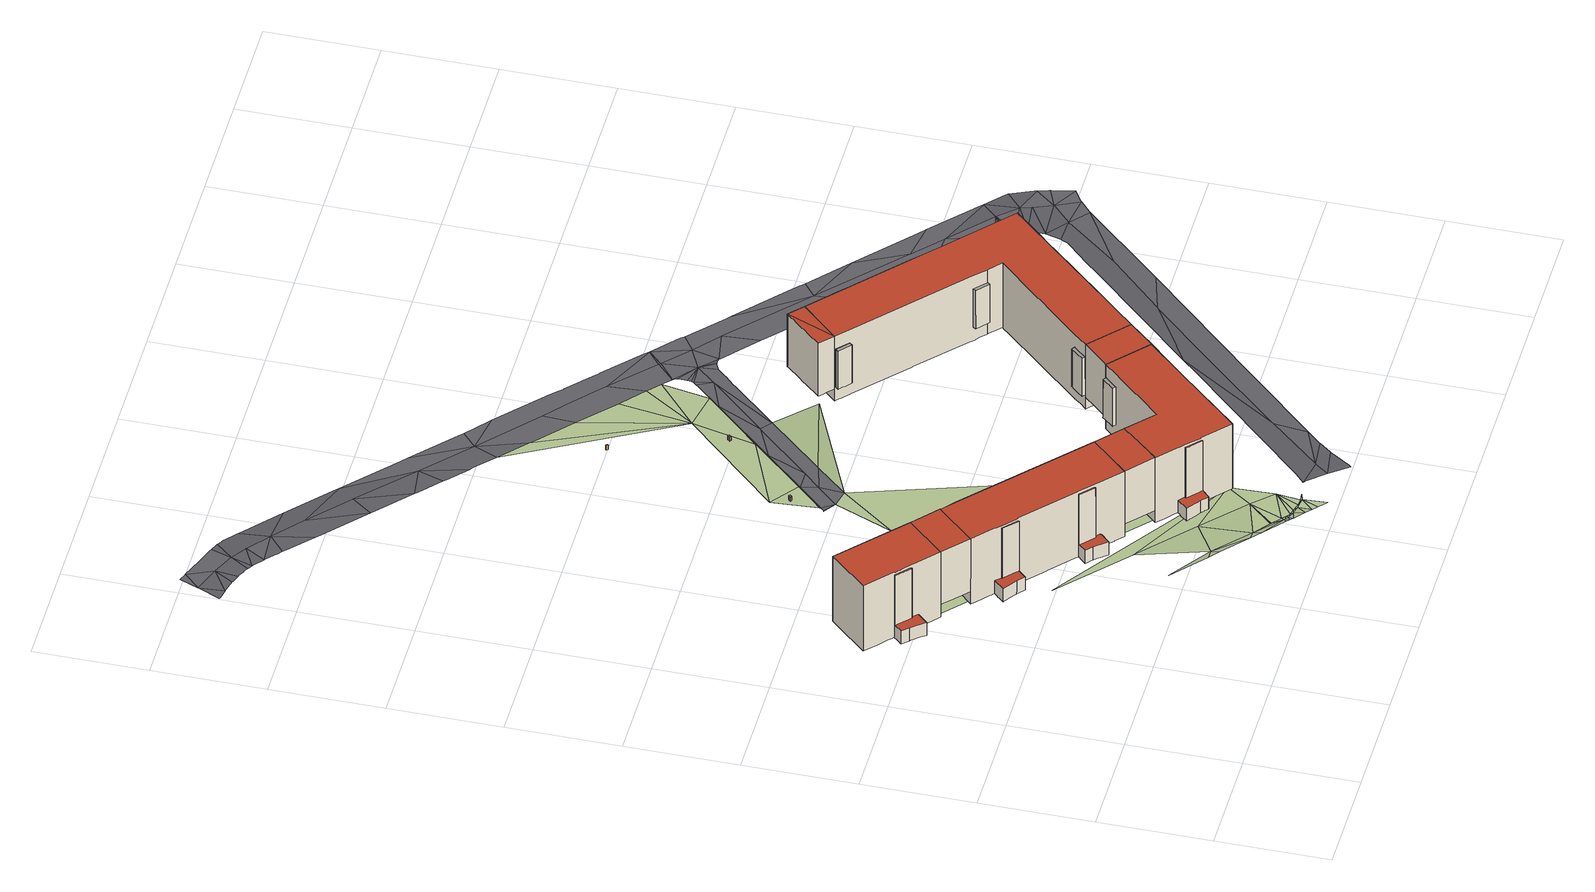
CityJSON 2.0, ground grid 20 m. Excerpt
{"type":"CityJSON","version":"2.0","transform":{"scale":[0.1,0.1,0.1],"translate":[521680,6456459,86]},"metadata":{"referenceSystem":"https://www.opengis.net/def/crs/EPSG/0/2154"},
"CityObjects":{
"cityfurniture1":{"type":"CityFurniture","attributes":{"CITYGML_RESOURCECONTENTORIGIN":"jointGeoBureauFrance","GEOMETRY_TYPE":"SOLID_DESC","CITYGML_PHYSICALCONDITION":"intact","CITYGML_MANUFACTURINGINFORMATION_PRODUCT":"noInformation","pg_data_base_ident":"1350","CITYGML_BARRIERTOPTYPE":"noInformation","CITYGML_COUNTRYCODE":"FRA","CITYGML_STRUCTURALMATERIALTYPE":"noInformation","CITYGML_STREETSIGNTYPE":"noInformation","CITYGML_AEROOBSTACLELIGHTPRESENT":"noInformation","CITYGML_MANUFACTURINGINFORMATION_BYPRODUCT":"noInformation","KEY_1":"Value","CITYGML_VERTICALRELATIVELOCATION":"noInformation","signatureG7":"REFB","CITYGML_NAVIGATIONLANDMARK":"noInformation","onGround":"True","CITYGML_MANUFACTURINGINFORMATION_RAWMATERIAL":"noInformation","style":"CF_NonBuildingStructure","typeProduction":"Ref3D","CITYGML_VERTICALCONSTRUCTIONMATERIAL":"noInformation","CITYGML_CONTROLLINGAUTHORITY":"noInformation","class":"NonBuildingStructure","function":"noInformation"},"geometry":[{"type":"Solid","lod":"2","boundaries":[[[[0,1,2,3]],[[1,4,5,2]],[[6,0,3,7]],[[8,4,1,0,6]],[[9,10,7,3,2,5]],[[8,6,7,10,9,5,4]]]]}]},
"building1":{"type":"Building","attributes":{"CITYGML_COUNTRYCODE":"FRA","CITYGML_RESOURCECONTENTORIGIN":"jointGeoBureauFrance","CITYGML_MILITARYSERVICEBRANCH":"noInformation","CITYGML_RELIGIOUSINFORMATION_RELIGIOUSDESIGNATION":"noInformation","CITYGML_AEROOBSTACLELIGHTPRESENT":"noInformation","CITYGML_COVERCLOSURETYPE":"noInformation","CITYGML_MANUFACTURINGINFORMATION_BYPRODUCT":"noInformation","CITYGML_WIRELESSTELECOMTYPE_":"noInformation","signatureG7":"REBU","CITYGML_NAVIGATIONLANDMARK":"noInformation","CITYGML_PHYSICALCONDITION":"intact","CITYGML_MANUFACTURINGINFORMATION_PRODUCT":"noInformation","CITYGML_RELIGIOUSINFORMATION_RELIGIOUSFACILITYTYPE":"noInformation","CITYGML_MANUFACTURINGINFORMATION_RAWMATERIAL":"noInformation","CITYGML_HAZARDSHELTERINTENDEDUSE":"noInformation","Style":"BU_$737{frame:rgb(154,117,38);opacity:0.699999988;width:0.800000012;}","typeProduction":"Ref3D","pg_data_base_ident":"737","CITYGML_CONTROLLINGAUTHORITY":"noInformation","class":"Building","function":"noInformation"},"children":["building1-1","building1-2","building1-3","building1-4","building1-5","building1-6","building1-7","building1-8","building1-9","building1-10","building1-11","building1-12","building1-13","building1-14","building1-15"]},
"building1-1":{"type":"BuildingPart","attributes":{"CITYGML_ROOFTYPE":"noInformation","CITYGML_STOREYSABOVEGROUND":"0","ZExtrusion":"89.59999999999999","signatureG7":"REBP","measuredHeight":11.44,"onGround":"False","Style":"BUP_$1566{frame:rgb(239,208,209);opacity:0.699999988;width:0.800000012;}","HExtrusion":"-999","pg_data_base_ident":"1566","CITYGML_VERTICALCONSTRUCTIONMATERIAL":"noInformation"},"parents":["building1"],"geometry":[{"type":"MultiSurface","lod":"2","boundaries":[[[11,12,13,14,15,16,17]],[[15,18,19,16]],[[18,15,14,20,21,22,23,24,25,26,27]],[[19,18,27,28,29,30,31]],[[28,27,26,25,24,23,22,21,20,14,13,12,11,17,32,33,34,35,36,37,31,30,29]],[[16,19,31,37,36,35,34,33,32,17]]],"semantics":{"surfaces":[{"type":"WallSurface"},{"type":"RoofSurface"},{"type":"GroundSurface"}],"values":[0,1,0,0,2,0]}}]},
"building1-2":{"type":"BuildingPart","attributes":{"CITYGML_ROOFTYPE":"noInformation","CITYGML_STOREYSABOVEGROUND":"0","ZExtrusion":"90","signatureG7":"REBP","measuredHeight":8.22,"onGround":"False","Style":"BUP_$1341{frame:rgb(25,30,71);opacity:0.699999988;width:0.800000012;}","HExtrusion":"-999","pg_data_base_ident":"1341","CITYGML_VERTICALCONSTRUCTIONMATERIAL":"noInformation"},"parents":["building1"],"geometry":[{"type":"MultiSurface","lod":"2","boundaries":[[[38,39,40,41,42,43,44,45,46,47,48,49,50]],[[49,51,52,50]],[[40,39,38,50,52,53,42,41]],[[54,51,49,48,47,46,45,44,43]],[[53,52,51,54]],[[42,53,54,43]]],"semantics":{"surfaces":[{"type":"GroundSurface"},{"type":"WallSurface"},{"type":"OuterFloorSurface"}],"values":[0,1,1,1,2,1]}}]},
"building1-3":{"type":"BuildingPart","attributes":{"CITYGML_ROOFTYPE":"noInformation","CITYGML_STOREYSABOVEGROUND":"0","ZExtrusion":"90","signatureG7":"REBP","measuredHeight":8.22,"onGround":"False","Style":"BUP_$1339{frame:rgb(143,13,217);opacity:0.699999988;width:0.800000012;}","HExtrusion":"-999","pg_data_base_ident":"1339","CITYGML_VERTICALCONSTRUCTIONMATERIAL":"noInformation"},"parents":["building1"],"geometry":[{"type":"MultiSurface","lod":"2","boundaries":[[[55,56,57,58,59,60,61,62,63,64,65,66,67,68]],[[67,66,69,70,68]],[[60,59,71,72,61]],[[72,69,66,65,64,63,62,61]],[[56,55,68,70,71,59,58,57]],[[69,72,71,70]]],"semantics":{"surfaces":[{"type":"GroundSurface"},{"type":"WallSurface"},{"type":"OuterFloorSurface"}],"values":[0,1,1,1,1,2]}}]},
"building1-4":{"type":"BuildingPart","attributes":{"CITYGML_ROOFTYPE":"noInformation","CITYGML_STOREYSABOVEGROUND":"0","ZExtrusion":"-999","signatureG7":"REBP","measuredHeight":14.09,"onGround":"False","Style":"BUP_$738{frame:rgb(220,143,223);opacity:0.699999988;width:0.800000012;}","HExtrusion":"-999","pg_data_base_ident":"738","CITYGML_VERTICALCONSTRUCTIONMATERIAL":"noInformation"},"parents":["building1"],"geometry":[{"type":"MultiSurface","lod":"2","boundaries":[[[73,74,75,76,77,78,79,80,81,16,19,82,83,84,85,86,87,88,89,90,91,92,93,94,95,96,97,98]],[[99,100,101,102]],[[103,104,105,106,79,78,107,108]],[[109,110,111,112,113,114,115,116,117,118,119,120,121,122,123,124,125,126,108,107,78,77,76,75,74,127]],[[128,129,130,131,132,133,134,135]],[[136,137,138,139,90,89,88,87,86,85,84,83,82,19,140,141,142,143,144,145,146,147,148,149,150,151,152,153,154,155,156,157,158,159,160,161,162,163,164,165,166,167,101,100,168,169,170,171,172]],[[173,174,152,151,150,175]],[[176,177,178,179,180,181,182]],[[183,184,185,186,187,188,189,190,191,192,193,194,195,196,197,198,199,200,201,202,203,204,205,206,207,208,209,210,211,212,213,214,215,216,217,218,219,220,221,222,223,224,225,226,227,228,229,230,231,232,233,130,129,128,135,134,133,234,235,236,237,238,239,240,241,242,243,244,245,246,247,248,249,250,251,252,253,254,139,138,137,136,172,171,170,169,255,256,257,258,259,260,261,262,263,264,265,266,267,268,269,270,271,272,273,274,164,163,162,161,160,159,158,157,156,155,154,275,276,277,278,279,280,178,177,176,182,181,281,282,283,284,285,286,287,288,289,145,144,143,142,141,140,290,291,292,293,294,295,296,297,298,299,300,301,302,303,304,305,306,307,308,106,105,104,103,108,126,125,124,123,122,121,120,119,118,117,116,115,114,113,112,111,110,109,127,309,310]],[[288,287,286,285,284,311,146,145,289]],[[173,175,312,313,314,315,316,317,174]],[[318,319,245,244,243,242,241,240,239,238]],[[292,291,290,140,19,16,295,294,293]],[[180,311,284,283,282,281,181]],[[102,101,167,320,321]],[[322,323,266,265,264,263,262]],[[175,150,149,312]],[[324,325,326,327,328]],[[207,206,205,204,203,202,329,330,208]],[[190,189,188,73,98,97,96,95,94,93,92,91,90,139,254,253,252,251,250,249,248,247,246,245,319,331,332,327,326,333,227,226,225,224,223,222,221,220,334,335,336,337,338,339,340,341,194,193,192,191]],[[280,279,278,277,276,275,154,153,152,174,317,179,178]],[[318,238,237,236,235,234,133,132]],[[323,342,270,269,268,267,266]],[[343,344,345,335,334,220,219,218,217,216,215,214,213,212]],[[328,327,332,346]],[[297,296,295,16,81,80,79,106,308,307,306,305,304,303,302,301,300,299,298]],[[330,329,341,340,339,338,347,348,349,350,351,344,343]],[[227,333,326,325,352,131,130,233,232,231,230,229,228]],[[353,354,337,336,335,345]],[[342,323,322,355,356,321,320,167,166,165]],[[328,346,357,358,359,352,325,324]],[[355,99,102,321,356]],[[274,273,272,271,270,342,165,164]],[[210,209,208,330,343,212,211]],[[74,73,188,187,186,185,184,183,310,309,127]],[[318,132,131,352,359,358,357,346,332,331,319]],[[338,337,354,347]],[[261,260,259,258,257,256,255,169,168,100,99,355,322,262]],[[351,350,349,348,347,354,353,345,344]],[[311,180,179,317,316,315,314,313,312,149,148,147,146]],[[198,197,196,195,194,341,329,202,201,200,199]]],"semantics":{"surfaces":[{"type":"RoofSurface"},{"type":"WallSurface"},{"type":"GroundSurface"}],"values":[0,0,1,1,1,1,0,1,2,1,1,1,1,1,1,1,1,0,1,1,1,1,1,1,1,1,0,1,0,0,1,1,1,1,1,0,1,1,1,0,1]}}]},
"building1-5":{"type":"BuildingPart","attributes":{"CITYGML_ROOFTYPE":"noInformation","CITYGML_STOREYSABOVEGROUND":"0","ZExtrusion":"90","signatureG7":"REBP","measuredHeight":8.22,"onGround":"False","Style":"BUP_$1345{frame:rgb(42,209,223);opacity:0.699999988;width:0.800000012;}","HExtrusion":"-999","pg_data_base_ident":"1345","CITYGML_VERTICALCONSTRUCTIONMATERIAL":"noInformation"},"parents":["building1"],"geometry":[{"type":"MultiSurface","lod":"2","boundaries":[[[360,361,362,363,364,365,366,367]],[[368,369,370,371,372,373,374,375,367,366,365,364,363,362,376]],[[369,368,377,378,373,372,371,370]],[[374,373,378,360,367,375]],[[376,362,361,377,368]],[[361,360,378,377]]],"semantics":{"surfaces":[{"type":"WallSurface"},{"type":"GroundSurface"},{"type":"OuterFloorSurface"}],"values":[0,1,0,0,0,2]}}]},
"building1-6":{"type":"BuildingPart","attributes":{"CITYGML_ROOFTYPE":"noInformation","CITYGML_STOREYSABOVEGROUND":"0","ZExtrusion":"-999","signatureG7":"REBP","measuredHeight":14.09,"onGround":"False","Style":"BUP_$1567{frame:rgb(30,175,85);opacity:0.699999988;width:0.800000012;}","HExtrusion":"-999","pg_data_base_ident":"1567","CITYGML_VERTICALCONSTRUCTIONMATERIAL":"noInformation"},"parents":["building1"],"geometry":[{"type":"MultiSurface","lod":"2","boundaries":[[[18,15,379,380,381,382,383,384,385,386,387,388,389,390,391,392]],[[393,394,395,396,383,382,397,398,399]],[[400,401,402,403,404,405,406]],[[407,408,409,410,411,412,413,401,400]],[[414,415,416,409,408,417,418,419,420,421,422,423,424,425,18,392,391,390,389,426,427,428,429,430,431,432,433]],[[434,435,436,437,438,439,440,441,442,443,444,445,446,447,448,449,450,451,426,389,388,387,386,385,384,383,396]],[[452,453,454,455,456,457,458,459,460,441,440,439]],[[461,462,463,464,425,424,423,422,421,420,419,418,417,465,466,467,468,469,470,471,472,473,474,406,405,404,403,402,475,476,477,478,479,480,433,432,431,430,429,428,427,426,451,450,449,448,447,446,481,482,483,484,485,486,487,488,489,490,491,492,493,494,495,496,497,498,499,500,501,438,437,436,435,434,396,395,394,393,399,398,397,502,503,504,505,506,507,508,509,510,511,512,513,514,515,516,517,518,519,520]],[[521,444,443,442,522,523]],[[496,495,494,493,453,452,497]],[[452,439,438,501,500,499,498,497]],[[473,472,471,470,407,400,406,474]],[[409,416,524,410]],[[522,442,441,460]],[[408,407,470,469,468,467,466,465,417]],[[477,476,475,402,401,413,525,415,414,433,480,479,478]],[[463,462,461,520,519,518,15,18,425,464]],[[381,507,506,505,504,503,502,397,382]],[[411,410,524,525,413,412]],[[455,454,487,486,485,484,483,482,481,446,445,444,521]],[[491,490,489,488,487,454,453,493,492]],[[515,514,513,512,511,510,509,508,507,381,380,379,15,518,517,516]],[[458,457,456,455,521,523,522,460,459]],[[524,416,415,525]]],"semantics":{"surfaces":[{"type":"RoofSurface"},{"type":"WallSurface"},{"type":"GroundSurface"}],"values":[0,1,1,0,1,1,0,2,0,1,1,1,1,1,1,1,1,1,1,1,1,1,1,0]}}]},
"building1-7":{"type":"BuildingPart","attributes":{"CITYGML_ROOFTYPE":"noInformation","CITYGML_STOREYSABOVEGROUND":"0","ZExtrusion":"-999","signatureG7":"REBP","measuredHeight":14.14,"onGround":"False","Style":"BUP_$1569{frame:rgb(219,43,164);opacity:0.699999988;width:0.800000012;}","HExtrusion":"-999","pg_data_base_ident":"1569","CITYGML_VERTICALCONSTRUCTIONMATERIAL":"noInformation"},"parents":["building1"],"geometry":[{"type":"MultiSurface","lod":"2","boundaries":[[[526,527,528,529,530,531,532,533,534,535,536,537,538,539,540,541,542,543,544,545,546,547,548,549,550,551,552,553]],[[554,555,556,557,558,559,560,561]],[[562,563,564,565,566,567,568]],[[569,570,559,558,571,572,573,574,575]],[[576,577,578,579]],[[545,544,580,581,582,583,584,585,586,587,588,589,590,549,548,547,546]],[[571,591,592,593,594,595,596,597,598,599,600,601,602,603,604,605,606,607,608,609,610,611,612,577,576,613,614,615,616,617,618,619,620,621,622,590,589,588,587,586,585,584,583,582,581,580,623,624,625,626,627,572]],[[628,629,594,593]],[[630,631,632,633,634,623,580,544,543]],[[635,636,596,595,594,629]],[[590,622,637,638,639,640,641,550,549]],[[564,614,613,576,579,642,643,644,645,565]],[[565,645,646,647,648,649,566]],[[640,639,638,637,622,621,620,619,618,617,616,615,650,651,652,653,654,563,562,568,567,566,649,648,647,646,655,656,657,658,659,660,661,609,608,607,606,605,604,603,602,601,600,599,598,662,663,664,665,666,667,668,669,670,671,672,556,555,554,561,560,559,570,569,575,574,573,572,627,626,625,624,623,634,633,632,631,630,543,542,541,540,539,538,537,536,535,534,533,532,531,530,529,528,527,526,553,552,551,550,641]],[[558,557,673,674,675,676,677,628,593,592,591,571]],[[676,675,674,636,635,629,628,677]],[[672,671,670,669,668,673,557,556]],[[667,666,665,664,663,662,598,597,596,636,674,673,668]],[[653,652,651,650,615,614,564,563,654]],[[642,579,578,678,644,643]],[[678,578,577,612,611]],[[661,660,659,658,657,656,655,646,645,644,678,611,610,609]]],"semantics":{"surfaces":[{"type":"WallSurface"},{"type":"RoofSurface"},{"type":"GroundSurface"}],"values":[0,0,0,0,0,1,0,0,0,1,0,1,0,2,1,0,0,0,0,0,1,0]}}]},
"building1-8":{"type":"BuildingPart","attributes":{"CITYGML_ROOFTYPE":"noInformation","CITYGML_STOREYSABOVEGROUND":"0","ZExtrusion":"90","signatureG7":"REBP","measuredHeight":8.22,"onGround":"False","Style":"BUP_$1340{frame:rgb(249,106,183);opacity:0.699999988;width:0.800000012;}","HExtrusion":"-999","pg_data_base_ident":"1340","CITYGML_VERTICALCONSTRUCTIONMATERIAL":"noInformation"},"parents":["building1"],"geometry":[{"type":"MultiSurface","lod":"2","boundaries":[[[679,680,681,682]],[[683,684,680,679,685]],[[686,687,688,689,684,683,685,690,691,692,693,694,695,696]],[[687,686,696,681,680,684,689,688]],[[682,694,693,692,691,690,685,679]],[[695,694,682,681,696]]],"semantics":{"surfaces":[{"type":"OuterFloorSurface"},{"type":"WallSurface"},{"type":"GroundSurface"}],"values":[0,1,2,1,1,1]}}]},
"building1-9":{"type":"BuildingPart","attributes":{"CITYGML_ROOFTYPE":"noInformation","CITYGML_STOREYSABOVEGROUND":"0","ZExtrusion":"90","signatureG7":"REBP","measuredHeight":8.22,"onGround":"False","Style":"BUP_$1344{frame:rgb(243,122,59);opacity:0.699999988;width:0.800000012;}","HExtrusion":"-999","pg_data_base_ident":"1344","CITYGML_VERTICALCONSTRUCTIONMATERIAL":"noInformation"},"parents":["building1"],"geometry":[{"type":"MultiSurface","lod":"2","boundaries":[[[697,698,699,700,701,702,703,704,705,706,707,708,709,710,711]],[[697,711,712,713,699,698]],[[712,711,710,709,708,707,706,705,714]],[[712,714,715,713]],[[704,715,714,705]],[[715,704,703,702,701,700,699,713]]],"semantics":{"surfaces":[{"type":"GroundSurface"},{"type":"WallSurface"},{"type":"OuterFloorSurface"}],"values":[0,1,1,2,1,1]}}]},
"building1-10":{"type":"BuildingPart","attributes":{"CITYGML_ROOFTYPE":"noInformation","CITYGML_STOREYSABOVEGROUND":"0","ZExtrusion":"90","signatureG7":"REBP","measuredHeight":8.29,"onGround":"False","Style":"BUP_$1342{frame:rgb(43,157,35);opacity:0.699999988;width:0.800000012;}","HExtrusion":"-999","pg_data_base_ident":"1342","CITYGML_VERTICALCONSTRUCTIONMATERIAL":"noInformation"},"parents":["building1"],"geometry":[{"type":"MultiSurface","lod":"2","boundaries":[[[716,107,717,718]],[[719,720,721,716,718,722,723,724]],[[107,716,721,725]],[[717,107,725,726,727,728,729,730,731]],[[732,722,718,717,731]],[[726,725,721,720,719,724,723,722,732,731,730,729,728,727]]],"semantics":{"surfaces":[{"type":"OuterFloorSurface"},{"type":"WallSurface"},{"type":"GroundSurface"}],"values":[0,1,1,1,1,2]}}]},
"building1-11":{"type":"BuildingPart","attributes":{"CITYGML_ROOFTYPE":"noInformation","CITYGML_STOREYSABOVEGROUND":"0","ZExtrusion":"89.59999999999999","signatureG7":"REBP","measuredHeight":11.44,"onGround":"False","Style":"BUP_$1565{frame:rgb(47,225,79);opacity:0.699999988;width:0.800000012;}","HExtrusion":"-999","pg_data_base_ident":"1565","CITYGML_VERTICALCONSTRUCTIONMATERIAL":"noInformation"},"parents":["building1"],"geometry":[{"type":"MultiSurface","lod":"2","boundaries":[[[733,734,735,74,736,737,738,739]],[[736,74,740]],[[73,740,74]],[[741,742,743,744,740,73,745,746]],[[746,745,747,748,749,750,751,752,735,734,733,739,738,737,753,754,755,756,744,743,742,741]],[[754,753,737,736,740,744,756,755]],[[73,74,735,752,751,750,749,748,747,745]]],"semantics":{"surfaces":[{"type":"WallSurface"},{"type":"RoofSurface"},{"type":"GroundSurface"}],"values":[0,1,1,0,2,0,0]}}]},
"building1-12":{"type":"BuildingPart","attributes":{"CITYGML_ROOFTYPE":"noInformation","CITYGML_STOREYSABOVEGROUND":"0","ZExtrusion":"89.59999999999999","signatureG7":"REBP","measuredHeight":11.44,"onGround":"False","Style":"BUP_$1570{frame:rgb(10,228,254);opacity:0.699999988;width:0.800000012;}","HExtrusion":"-999","pg_data_base_ident":"1570","CITYGML_VERTICALCONSTRUCTIONMATERIAL":"noInformation"},"parents":["building1"],"geometry":[{"type":"MultiSurface","lod":"2","boundaries":[[[757,758,759,760,761,762,763,764,765,766,767,768,769,770,771,772,773,774,775,776,777,778,779]],[[780,580,544,781]],[[766,765,580,780,770,769,768,767]],[[544,580,765,764,763,762,761,760,759,758]],[[544,758,757,779,778,777,776,781]],[[780,781,776,775,774,773,772,771,770]]],"semantics":{"surfaces":[{"type":"GroundSurface"},{"type":"RoofSurface"},{"type":"WallSurface"}],"values":[0,1,2,2,2,2]}}]},
"building1-13":{"type":"BuildingPart","attributes":{"CITYGML_ROOFTYPE":"noInformation","CITYGML_STOREYSABOVEGROUND":"0","ZExtrusion":"-999","signatureG7":"REBP","measuredHeight":14.14,"onGround":"False","Style":"BUP_$1571{frame:rgb(89,158,53);opacity:0.699999988;width:0.800000012;}","HExtrusion":"-999","pg_data_base_ident":"1571","CITYGML_VERTICALCONSTRUCTIONMATERIAL":"noInformation"},"parents":["building1"],"geometry":[{"type":"MultiSurface","lod":"2","boundaries":[[[782,783,784,785,786,787,788,789]],[[790,791,792,793,794,795,796,797,798,799,800,801,802,803,804,781,805]],[[806,807,808,809]],[[803,802,810,811,812,813,814,815,816,817,780,781,804]],[[781,780,818,819,820,821,822,823,805]],[[824,825,826,827,828,829,782,789,830]],[[822,821,820,819,818,831,832,833,834,835,828,827,826,825,824,830,789,788,787,786,785,784,836,837,838,839,840,841,842,843,844,845,846,847,848,849,850,851,852,853,854,855,856,857,858,859,860,801,800,799,798,797,796,795,794,793,792,791,790,805,823]],[[855,854,853,811,810,802,801,860,859,858,857,856]],[[782,829,861,862,863,806,809,864,865,866,867,868,869,783]],[[869,840,839,838,837,836,784,783]],[[845,844,843,842,841,840,869,868,870,871,872,847,846]],[[847,872,871,873,874,807,806,863,862,861,829,828,835,834,833,832,831,818,780,817,816,815,814,813,812,811,853,852,851,850,849,848]],[[873,871,870,875,808,807,874]],[[864,809,808,875,870,868,867,866,865]]],"semantics":{"surfaces":[{"type":"WallSurface"},{"type":"RoofSurface"},{"type":"GroundSurface"}],"values":[0,0,0,1,0,0,2,0,1,0,0,0,1,0]}}]},
"building1-14":{"type":"BuildingPart","attributes":{"CITYGML_ROOFTYPE":"noInformation","CITYGML_STOREYSABOVEGROUND":"0","ZExtrusion":"89.59999999999999","signatureG7":"REBP","measuredHeight":11.45,"onGround":"False","Style":"BUP_$1568{frame:rgb(167,31,187);opacity:0.699999988;width:0.800000012;}","HExtrusion":"-999","pg_data_base_ident":"1568","CITYGML_VERTICALCONSTRUCTIONMATERIAL":"noInformation"},"parents":["building1"],"geometry":[{"type":"MultiSurface","lod":"2","boundaries":[[[590,876,382,549]],[[590,549,877,878,879,880,881,882,883,884]],[[885,886,383,876,590,884,887,888,889]],[[890,891,892,893,894,895,896,886,885,889,888,887,884,883,882,881,880,879,878,877,897,898,899]],[[382,891,890,899,898,897,877,549]],[[382,876,383,886,896,895,894,893,892,891]]],"semantics":{"surfaces":[{"type":"RoofSurface"},{"type":"WallSurface"},{"type":"GroundSurface"}],"values":[0,1,1,2,1,1]}}]},
"building1-15":{"type":"BuildingPart","attributes":{"CITYGML_ROOFTYPE":"noInformation","CITYGML_STOREYSABOVEGROUND":"0","ZExtrusion":"90","signatureG7":"REBP","measuredHeight":8.22,"onGround":"False","Style":"BUP_$1343{frame:rgb(12,249,181);opacity:0.699999988;width:0.800000012;}","HExtrusion":"-999","pg_data_base_ident":"1343","CITYGML_VERTICALCONSTRUCTIONMATERIAL":"noInformation"},"parents":["building1"],"geometry":[{"type":"MultiSurface","lod":"2","boundaries":[[[900,901,902,903,904]],[[903,902,905,906]],[[907,906,905,908]],[[903,906,907,909,910,911,912,904]],[[908,913,914,915,916,901,900,904,912,911,910,909,907]],[[905,902,901,916,915,914,913,908]]],"semantics":{"surfaces":[{"type":"WallSurface"},{"type":"OuterFloorSurface"},{"type":"GroundSurface"}],"values":[0,1,0,0,2,0]}}]},
"cityfurniture2":{"type":"CityFurniture","attributes":{"CITYGML_RESOURCECONTENTORIGIN":"jointGeoBureauFrance","GEOMETRY_TYPE":"SOLID_DESC","CITYGML_PHYSICALCONDITION":"intact","CITYGML_MANUFACTURINGINFORMATION_PRODUCT":"noInformation","pg_data_base_ident":"1352","CITYGML_BARRIERTOPTYPE":"noInformation","CITYGML_COUNTRYCODE":"FRA","CITYGML_STRUCTURALMATERIALTYPE":"noInformation","CITYGML_STREETSIGNTYPE":"noInformation","CITYGML_AEROOBSTACLELIGHTPRESENT":"noInformation","CITYGML_MANUFACTURINGINFORMATION_BYPRODUCT":"noInformation","KEY_1":"Value","CITYGML_VERTICALRELATIVELOCATION":"noInformation","signatureG7":"REFB","CITYGML_NAVIGATIONLANDMARK":"noInformation","onGround":"True","CITYGML_MANUFACTURINGINFORMATION_RAWMATERIAL":"noInformation","style":"CF_NonBuildingStructure","typeProduction":"Ref3D","CITYGML_VERTICALCONSTRUCTIONMATERIAL":"noInformation","CITYGML_CONTROLLINGAUTHORITY":"noInformation","class":"NonBuildingStructure","function":"noInformation"},"geometry":[{"type":"Solid","lod":"2","boundaries":[[[[917,918,919,920]],[[921,920,919,922]],[[923,922,919,918,924,925]],[[924,918,917,926]],[[927,926,917,920,921,928]],[[923,925,924,926,927,928,921,922]]]]}]},
"cityfurniture3":{"type":"CityFurniture","attributes":{"CITYGML_RESOURCECONTENTORIGIN":"jointGeoBureauFrance","GEOMETRY_TYPE":"SOLID_DESC","CITYGML_PHYSICALCONDITION":"intact","CITYGML_MANUFACTURINGINFORMATION_PRODUCT":"noInformation","pg_data_base_ident":"1351","CITYGML_BARRIERTOPTYPE":"noInformation","CITYGML_COUNTRYCODE":"FRA","CITYGML_STRUCTURALMATERIALTYPE":"noInformation","CITYGML_STREETSIGNTYPE":"noInformation","CITYGML_AEROOBSTACLELIGHTPRESENT":"noInformation","CITYGML_MANUFACTURINGINFORMATION_BYPRODUCT":"noInformation","KEY_1":"Value","CITYGML_VERTICALRELATIVELOCATION":"noInformation","signatureG7":"REFB","CITYGML_NAVIGATIONLANDMARK":"noInformation","onGround":"True","CITYGML_MANUFACTURINGINFORMATION_RAWMATERIAL":"noInformation","style":"CF_NonBuildingStructure","typeProduction":"Ref3D","CITYGML_VERTICALCONSTRUCTIONMATERIAL":"noInformation","CITYGML_CONTROLLINGAUTHORITY":"noInformation","class":"NonBuildingStructure","function":"noInformation"},"geometry":[{"type":"Solid","lod":"2","boundaries":[[[[929,930,931,932]],[[933,934,935,931,930,936]],[[937,932,931,935]],[[936,930,929,938]],[[939,938,929,932,937,940,941]],[[935,934,933,936,938,939,941,940,937]]]]}]},
"terrain1":{"type":"TINRelief","geometry":[{"type":"CompositeSurface","lod":"0","boundaries":[[[942,943,944]],[[942,945,943]],[[946,943,945]],[[943,947,948]],[[948,949,950]],[[943,946,951]],[[943,951,947]],[[951,946,952]],[[953,954,949]],[[951,952,955]],[[956,951,957]],[[957,951,955]],[[958,955,952]],[[947,949,948]],[[958,959,955]],[[960,957,955]],[[947,951,961]],[[951,956,961]],[[959,962,955]],[[959,963,962]],[[960,955,964]],[[955,962,964]],[[964,965,960]],[[956,957,961]],[[963,966,962]],[[962,965,964]],[[963,967,966]],[[957,960,961]],[[965,962,966]],[[965,966,968]],[[967,969,966]],[[970,969,967]],[[968,966,969]],[[971,972,953]],[[965,973,960]],[[968,969,974]],[[968,973,965]],[[975,976,970]],[[969,970,976]],[[961,960,973]],[[961,949,947]],[[974,969,976]],[[976,975,977]],[[974,973,968]],[[974,976,978]],[[978,973,974]],[[976,979,978]],[[949,961,973]],[[971,980,981]],[[971,953,980]],[[982,983,984]],[[981,985,983]],[[982,986,987]],[[981,980,985]],[[985,984,983]],[[982,984,986]],[[985,980,988]],[[984,985,989]],[[987,986,990]],[[988,989,985]],[[986,984,991]],[[989,991,984]],[[986,991,990]],[[980,992,988]],[[988,993,989]],[[990,994,987]],[[991,989,993]],[[993,988,995]],[[990,991,996]],[[997,998,994]],[[995,988,992]],[[993,996,991]],[[999,997,994]],[[994,990,1000]],[[990,996,1000]],[[1001,999,994]],[[995,1002,993]],[[1001,1003,999]],[[1001,994,1004]],[[994,1000,1005]],[[1005,1004,994]],[[1001,1006,1003]],[[1001,1004,1006]]]}]},
"road1":{"type":"Road","attributes":{"PROD3D_TYPE_ROAD":"3DU_NIV4","CITYGML_COUNTRYCODE":"FRA","CITYGML_ONEWAY":"noInformation","CITYGML_THROUGHROUTE":"noInformation","CITYGML_RESOURCECONTENTORIGIN":"jointGeoBureauFrance","CITYGML_ROUTEDESIGTYPE":"noInformation","CITYGML_ROADWEATHERRESTRICTION":"noInformation","CITYGML_FLIGHTSTRIPCAPABLE":"no","CITYGML_DIVIDED":"no","signatureG7":"RET4","CITYGML_NAVIGATIONLANDMARK":"noInformation","CITYGML_PHYSICALCONDITION":"intact","CITYGML_ROADINTERCHANGERAMP":"no","CITYGML_ROADTRACKORLANECOUNT":"1","typeProduction":"Ref3D","pg_data_base_ident":"5641","CITYGML_CONTROLLINGAUTHORITY":"noInformation","class":"Road","function":"noInformation"},"geometry":[{"type":"MultiSurface","lod":"2","boundaries":[[[1002,995,1007,1008,1009,1010,1011,1012,1013]],[[981,983,1014,1015]],[[1013,1016,1017,1018]],[[1013,1019,1020,1021,1022,1023]],[[1013,1024,1025]],[[1002,1026,1027,996]],[[989,991,1028,984]],[[1013,1012,1029,1030,1031]],[[993,996,1032,991]],[[1033,981,1015,1034,1035]],[[1002,1025,1036,1026]],[[1013,1018,1037,1024]],[[993,989,985,988,1038,995]],[[985,981,1039,980]],[[985,984,1040,983,981]],[[1041,1042,1016,1013,1043]],[[985,980,1044,988]],[[1013,1031,1045,1019]],[[991,989,993]],[[984,985,989]],[[1013,1025,1002]],[[993,1002,996]],[[995,1002,993]]],"semantics":{"surfaces":[{"type":"TrafficArea","GEOMETRY_TYPE":"SURF_SOL","signatureG7":"RETA","onGround":"True","CITYGML_SURFACEMATERIAL":"noInformation","style":"4_drivingLane","pg_data_base_ident":"5645","usage":"drivingLane"}],"values":[0,0,0,0,0,0,0,0,0,0,0,0,0,0,0,0,0,0,0,0,0,0,0]}}]},
"road2":{"type":"Road","attributes":{"PROD3D_TYPE_ROAD":"3DU_NIV4","CITYGML_COUNTRYCODE":"FRA","CITYGML_ONEWAY":"noInformation","CITYGML_THROUGHROUTE":"noInformation","CITYGML_RESOURCECONTENTORIGIN":"jointGeoBureauFrance","CITYGML_ROUTEDESIGTYPE":"noInformation","CITYGML_ROADWEATHERRESTRICTION":"noInformation","CITYGML_FLIGHTSTRIPCAPABLE":"no","CITYGML_DIVIDED":"no","signatureG7":"RET4","CITYGML_NAVIGATIONLANDMARK":"noInformation","CITYGML_PHYSICALCONDITION":"intact","CITYGML_ROADINTERCHANGERAMP":"no","CITYGML_ROADTRACKORLANECOUNT":"1","typeProduction":"Ref3D","pg_data_base_ident":"4420","CITYGML_CONTROLLINGAUTHORITY":"noInformation","class":"Road","function":"noInformation"},"geometry":[{"type":"MultiSurface","lod":"2","boundaries":[[[1046,1047,1048,1049,1050,1051,1052]],[[1053,1054,1055,1056]],[[1057,1056,1058,1059]],[[1060,1046,1061,1062,1063,1064,1065,1066]],[[1067,1068,1069,1070,1071]],[[1072,1073,1074,1075]],[[1052,1070,1069,1076,1077]],[[1078,1079,1054,1080,1081]],[[1066,1082,1083,1084,1085,1086,1087,1088,1089,1047]],[[1083,1090,1091,1092]],[[1052,1077,1093,1061]],[[1052,1051,1094,1070]],[[1072,1092,1095,1073]],[[1082,1066,1065,1096,1090]],[[1083,1059,1097,1084]],[[1053,1098,1099,1080]],[[1053,1100,1101,1098]],[[1072,1075,1102,1103]],[[1053,1103,1104,1100]],[[1057,1053,1056]],[[1053,1080,1054]],[[1103,1053,1057,1072]],[[1083,1072,1059]],[[1060,1066,1047,1046]],[[1082,1090,1083]],[[1061,1046,1052]],[[1083,1092,1072]],[[1072,1057,1059]],[[1105,1106,1107,1108]],[[1109,1110,1111,1112]],[[1113,1114,1115,1116,1117]],[[1118,1003,1006,1119,1120,1121,1122,1123,1124,1125,1126,1127,1128,1129,1130]],[[1131,1132,1133,1134,1135]],[[1136,1137,1108,1107,1138,1114,1139,1140,1141,1142]],[[1130,1109,1112,1143,998]],[[1144,1145,1146,1147]],[[1138,1148,1149,1150]],[[1109,1130,1151,1152,1153]],[[1114,1150,1154,1155,1156,1157]],[[1158,1134,1159,1160,1161]],[[1107,1144,1147,1162,1163,1164,1165,1166,1167]],[[1144,1133,1168,1145]],[[1169,1006,1004,1170,1171,1172,1041]],[[1109,1173,1174,1110]],[[1107,1167,1175,1148]],[[1144,1107,1106,1176,1177,1178,1159]],[[1114,1157,1179,1115]],[[1113,1153,1180,1181,1114]],[[1130,998,1182,997]],[[1114,1181,1183,1139]],[[1184,1117,1185,1173]],[[1169,1186,1187,1119]],[[1130,1129,1188,1189]],[[1118,1130,997,1190,999]],[[1169,1041,1191,1186]],[[1006,1003,1118,999,1192,1001,1193,1004]],[[1130,1189,1194,1151]],[[1109,1184,1173]],[[1153,1113,1184,1109]],[[1113,1117,1184]],[[1148,1138,1107]],[[1144,1134,1133]],[[1144,1159,1134]],[[1006,1169,1119]],[[1114,1138,1150]],[[1195,1119,1196,1186]],[[1197,1013,1186,1198,1041]],[[1195,1199,1200,1119]],[[1201,1022,1202,1203,1204,1205]],[[1206,1201,1205,1207,1208]],[[1078,1209,1080,1210,1211]],[[1212,1213,1214,1215,1216,1217]],[[1195,1013,1218,1022]],[[1206,1219,1220,1221]],[[1212,1098,1222,1223,1224]],[[1080,1217,1225,1210]],[[1206,1226,1227,1219]],[[1212,1080,1228,1098]],[[1224,1206,1208,1229,1213,1212]],[[1224,1223,1230,1226]],[[1201,1206,1221,1231,1199,1195]],[[1226,1206,1224]],[[1080,1212,1217]],[[1195,1186,1013]],[[1195,1022,1201]]],"semantics":{"surfaces":[{"type":"TrafficArea","GEOMETRY_TYPE":"SURF_SOL","signatureG7":"RETA","onGround":"True","CITYGML_SURFACEMATERIAL":"noInformation","style":"4_drivingLane","pg_data_base_ident":"4424","usage":"drivingLane"},{"type":"TrafficArea","GEOMETRY_TYPE":"SURF_SOL","signatureG7":"RETA","onGround":"True","CITYGML_SURFACEMATERIAL":"noInformation","style":"4_drivingLane","pg_data_base_ident":"4421","usage":"drivingLane"},{"type":"TrafficArea","GEOMETRY_TYPE":"SURF_SOL","signatureG7":"RETA","onGround":"True","CITYGML_SURFACEMATERIAL":"noInformation","style":"4_drivingLane","pg_data_base_ident":"4422","usage":"drivingLane"}],"values":[0,0,0,0,0,0,0,0,0,0,0,0,0,0,0,0,0,0,0,0,0,0,0,0,0,0,0,0,1,1,1,1,1,1,1,1,1,1,1,1,1,1,1,1,1,1,1,1,1,1,1,1,1,1,1,1,1,1,1,1,1,1,1,1,1,2,2,2,2,2,2,2,2,2,2,2,2,2,2,2,2,2,2,2,2]}}]}
},
"vertices":[
[461,876,14],[464,879,14],[462,881,14],[458,877,14],[464,879,5],[462,881,5],[461,876,5],[458,877,5],[462,877,5],[460,880,5],[459,878,5],
[791,458,36],[776,441,36],[771,436,36],[753,416,36],[753,416,150],[793,460,150],[793,460,36],[820,355,150],[860,399,150],[757,413,36],[780,391,36],[785,387,36],[786,386,36],[787,386,36],[792,381,36],[819,356,36],[820,355,36],[822,358,36],[837,375,36],[842,380,36],[860,399,36],[794,459,36],[821,435,36],[827,430,36],[828,429,36],[833,424,36],[856,403,36],
[729,842,40],[721,849,40],[718,852,40],[712,858,40],[711,858,40],[716,864,40],[719,861,40],[726,855,40],[727,854,40],[729,852,40],[736,846,40],[737,845,40],[732,840,40],[737,845,122],[732,840,122],[711,858,122],[716,864,122],
[556,392,40],[548,399,40],[545,402,40],[538,408,40],[538,409,40],[541,412,40],[543,414,40],[546,411,40],[553,404,40],[557,401,40],[563,395,40],[564,394,40],[562,393,40],[559,389,40],[564,394,122],[559,389,122],[538,409,122],[543,414,122],
[776,931,150],[715,865,150],[716,864,150],[737,845,150],[916,681,150],[937,661,150],[959,641,150],[814,483,150],[794,461,150],[890,433,150],[892,434,150],[900,443,150],[921,466,150],[922,467,150],[1014,567,150],[1022,577,150],[1044,600,150],[1087,647,150],[965,758,150],[964,759,150],[955,767,150],[931,790,150],[843,870,150],[819,892,150],[810,900,150],[809,901,150],[1046,598,143],[1044,600,143],[1022,577,143],[1024,575,143],[939,660,10],[949,650,10],[956,644,10],[959,641,10],[937,661,123],[937,661,10],[716,864,10],[718,863,10],[725,856,10],[734,847,10],[736,845,10],[737,845,10],[739,843,10],[749,834,10],[825,764,10],[827,762,10],[829,761,10],[911,685,10],[913,683,10],[915,681,10],[916,681,10],[917,679,10],[926,672,10],[936,662,10],[715,865,10],[948,801,10],[947,802,10],[944,805,10],[944,805,37],[957,794,37],[957,794,10],[956,794,10],[952,798,10],[1050,606,10],[1066,624,10],[1067,625,10],[1087,647,10],[860,399,10],[862,402,10],[873,414,10],[884,426,10],[887,429,10],[890,433,10],[890,433,37],[891,433,37],[892,434,37],[900,443,37],[900,443,144],[921,466,144],[922,467,144],[922,467,37],[922,467,10],[923,468,10],[923,469,10],[927,472,10],[928,474,10],[965,514,10],[967,516,10],[967,517,10],[971,520,10],[1011,564,10],[1014,567,10],[1014,567,37],[1014,568,37],[1022,577,37],[1044,600,37],[1044,600,10],[1045,601,10],[1046,602,10],[1047,603,10],[923,464,144],[924,465,144],[902,441,144],[934,449,10],[936,450,10],[938,453,10],[938,453,37],[928,441,37],[928,441,10],[931,445,10],[740,893,10],[749,902,10],[751,904,10],[752,905,10],[772,927,10],[776,931,10],[790,918,10],[791,917,10],[802,907,10],[805,905,10],[807,903,10],[809,901,10],[813,905,10],[815,907,10],[816,909,10],[820,913,10],[820,914,10],[825,919,10],[826,919,10],[826,920,10],[832,911,10],[833,911,10],[834,910,10],[841,902,10],[844,897,10],[845,897,10],[849,893,10],[850,891,10],[855,887,10],[857,885,10],[855,882,10],[853,880,10],[850,877,10],[847,873,10],[845,872,10],[845,871,10],[844,870,10],[843,870,10],[845,868,10],[849,864,10],[887,830,10],[889,827,10],[925,795,10],[929,791,10],[931,790,10],[932,791,10],[934,793,10],[938,797,10],[939,799,10],[942,802,10],[944,804,10],[962,791,10],[973,783,10],[974,783,10],[974,782,10],[982,777,10],[981,775,10],[976,770,10],[974,768,10],[973,766,10],[970,764,10],[968,762,10],[965,758,10],[969,754,10],[970,754,10],[970,753,10],[1024,704,10],[1025,703,10],[1031,698,10],[1034,695,10],[1034,694,10],[1078,654,10],[1046,599,10],[1046,598,10],[1048,597,10],[1051,593,10],[1055,590,10],[1056,589,10],[1057,589,10],[1059,586,10],[1057,584,10],[1054,581,10],[1052,579,10],[1049,575,10],[1045,570,10],[1038,559,10],[1038,558,10],[1033,550,10],[1026,557,10],[1022,560,10],[1020,562,10],[1017,564,10],[924,465,10],[926,464,10],[930,460,10],[932,459,10],[935,456,10],[936,455,10],[924,435,10],[916,424,10],[915,423,10],[910,415,10],[902,422,10],[899,425,10],[896,427,10],[894,429,10],[891,432,10],[834,424,10],[831,426,10],[822,434,10],[818,438,10],[798,456,10],[793,460,10],[794,461,10],[803,470,10],[812,480,10],[813,481,10],[814,483,10],[815,483,10],[816,485,10],[885,560,10],[887,562,10],[949,630,10],[953,635,10],[955,637,10],[957,639,10],[716,866,10],[737,889,10],[910,415,37],[902,441,37],[903,442,37],[904,443,37],[922,463,37],[923,464,37],[924,465,37],[982,777,37],[965,758,37],[1022,576,37],[1024,575,37],[1059,586,37],[1049,575,37],[933,790,143],[932,791,143],[931,790,143],[955,767,143],[957,768,143],[826,920,37],[845,897,37],[964,759,37],[955,767,37],[931,790,37],[843,870,37],[843,870,143],[842,870,143],[819,892,143],[819,892,37],[818,893,37],[810,900,37],[809,901,37],[1033,550,37],[857,885,37],[845,871,37],[845,871,143],[957,768,37],[820,894,37],[822,893,37],[843,874,37],[844,873,37],[845,872,37],[932,791,37],[844,873,143],[820,894,143],[1046,598,37],[1025,576,37],[955,769,37],[955,770,37],[933,790,37],
[343,598,122],[364,578,122],[364,578,40],[363,579,40],[356,585,40],[353,588,40],[345,595,40],[343,598,40],[359,573,40],[356,575,40],[348,582,40],[345,585,40],[338,592,40],[337,592,40],[340,595,40],[342,598,40],[362,576,40],[359,573,122],[337,592,122],
[752,415,150],[733,394,150],[651,305,150],[604,348,150],[544,281,150],[577,251,150],[578,250,150],[587,242,150],[610,220,150],[612,219,150],[657,178,150],[757,288,150],[780,312,150],[788,321,150],[577,317,10],[570,310,10],[568,307,10],[544,281,10],[604,348,10],[600,343,10],[578,319,10],[784,286,37],[773,274,37],[773,274,10],[775,276,10],[779,281,10],[780,282,10],[784,286,10],[807,305,37],[788,321,37],[780,312,37],[781,311,37],[780,309,37],[760,287,37],[759,286,37],[757,288,37],[757,288,143],[780,312,143],[788,321,10],[789,322,10],[790,323,10],[791,324,10],[792,326,10],[795,329,10],[805,340,10],[806,341,10],[820,355,10],[657,178,10],[664,186,10],[700,225,10],[703,228,10],[708,234,10],[752,282,10],[754,284,10],[757,288,10],[546,279,10],[558,268,10],[570,257,10],[574,254,10],[577,251,10],[577,251,37],[578,250,37],[587,242,37],[587,242,145],[610,220,145],[612,219,145],[612,219,37],[612,219,10],[614,217,10],[615,216,10],[618,213,10],[635,198,10],[636,197,10],[560,232,37],[584,215,37],[597,204,37],[610,217,37],[608,219,37],[607,220,37],[586,238,37],[586,239,37],[585,240,37],[781,391,10],[790,382,10],[793,380,10],[815,360,10],[792,318,10],[794,316,10],[796,315,10],[801,311,10],[801,310,10],[807,305,10],[799,298,10],[798,298,10],[797,297,10],[789,290,10],[770,277,10],[768,278,10],[765,281,10],[761,284,10],[759,286,10],[758,287,10],[610,217,10],[608,215,10],[605,212,10],[601,208,10],[600,207,10],[600,206,10],[597,204,10],[594,206,10],[592,209,10],[590,210,10],[589,211,10],[585,215,10],[584,215,10],[579,219,10],[568,226,10],[567,227,10],[560,232,10],[566,239,10],[569,243,10],[571,245,10],[574,247,10],[625,329,10],[643,312,10],[647,309,10],[648,308,10],[649,307,10],[651,305,10],[654,308,10],[657,310,10],[692,349,10],[694,351,10],[727,388,10],[733,394,10],[735,397,10],[744,406,10],[751,413,10],[752,415,10],[753,416,10],[777,395,10],[780,392,10],[610,217,145],[585,240,145],[608,219,145],[781,311,143],[759,286,143],
[540,407,9],[538,409,9],[537,409,9],[535,411,9],[525,421,9],[452,487,9],[450,489,9],[448,491,9],[447,491,9],[446,493,9],[361,570,9],[359,572,9],[359,573,9],[357,574,9],[356,575,9],[346,584,9],[337,592,9],[336,594,9],[336,594,150],[337,592,150],[359,573,150],[538,409,150],[559,389,150],[560,388,150],[560,388,9],[559,389,9],[558,391,9],[550,398,9],[301,471,9],[312,464,9],[317,460,9],[317,460,37],[292,477,37],[292,477,9],[293,477,9],[300,472,9],[442,344,9],[448,336,9],[448,336,37],[430,358,37],[430,358,9],[434,353,9],[441,345,9],[302,488,9],[299,484,9],[309,496,37],[309,496,9],[309,495,9],[306,492,9],[304,490,9],[456,362,37],[456,362,145],[454,360,145],[454,360,37],[275,527,150],[309,496,150],[310,495,150],[319,486,150],[342,465,150],[344,464,150],[431,385,150],[432,384,150],[456,362,150],[465,354,150],[499,322,150],[310,495,37],[311,494,37],[319,486,37],[319,486,145],[342,465,145],[344,464,145],[344,464,37],[344,464,9],[345,463,9],[349,459,9],[350,459,9],[350,458,9],[385,426,9],[387,424,9],[388,424,9],[426,389,9],[431,385,9],[431,384,9],[432,384,9],[432,384,37],[432,384,145],[432,383,145],[456,361,37],[465,354,37],[465,354,9],[465,353,9],[467,351,9],[469,350,9],[472,347,9],[483,336,9],[484,336,9],[499,322,9],[275,527,9],[278,524,9],[290,513,9],[302,502,9],[305,499,9],[318,485,37],[318,485,145],[332,589,9],[313,569,9],[310,565,9],[302,556,9],[299,553,9],[341,463,145],[342,462,145],[504,326,9],[524,349,9],[526,351,9],[535,360,9],[538,364,9],[452,361,37],[431,380,37],[430,382,37],[418,369,37],[418,369,9],[420,367,9],[425,363,9],[426,362,9],[461,350,9],[459,348,9],[458,346,9],[454,342,9],[453,341,9],[421,372,9],[422,373,9],[425,376,9],[428,380,9],[430,381,9],[430,382,9],[432,383,9],[342,462,9],[340,460,9],[337,457,9],[336,455,9],[332,452,9],[332,451,9],[330,449,9],[327,451,9],[327,452,9],[325,453,9],[321,456,9],[330,449,37],[342,462,37],[341,463,37],[340,465,37],[319,484,37],[430,382,145],
[728,398,122],[733,394,122],[752,415,122],[747,419,122],[731,396,40],[733,394,40],[728,398,40],[749,412,40],[742,404,40],[736,397,40],[734,395,40],[735,406,40],[737,409,40],[740,412,40],[746,419,40],[747,419,40],[749,418,40],[752,415,40],
[292,635,40],[291,635,40],[291,634,40],[288,637,40],[281,644,40],[277,647,40],[271,653,40],[270,654,40],[275,659,40],[278,657,40],[286,650,40],[286,649,40],[289,647,40],[296,641,40],[296,640,40],[296,640,122],[291,634,122],[275,659,122],[270,654,122],
[933,656,123],[916,681,123],[911,675,123],[922,666,40],[930,659,40],[933,656,40],[911,675,40],[912,675,40],[918,669,40],[937,661,40],[936,662,40],[930,668,40],[927,671,40],[926,671,40],[919,678,40],[916,681,40],[915,681,40],
[701,878,36],[704,875,36],[715,865,36],[691,887,150],[691,887,36],[692,886,36],[700,878,36],[751,954,150],[766,940,36],[765,941,36],[762,944,36],[751,954,36],[776,931,36],[775,933,36],[775,931,36],[754,907,36],[753,907,36],[746,898,36],[738,890,36],[719,869,36],[713,912,36],[721,921,36],[729,929,36],[748,950,36],
[333,596,36],[336,594,36],[335,593,36],[311,566,36],[311,565,36],[306,560,36],[301,555,36],[279,530,36],[275,527,36],[256,544,36],[251,549,36],[250,550,36],[234,565,36],[231,567,36],[232,568,36],[257,595,36],[262,600,36],[267,606,36],[289,630,36],[292,633,36],[312,616,36],[317,611,36],[318,610,36],[231,567,150],[292,633,150],
[181,579,37],[161,603,37],[161,603,9],[162,603,9],[166,598,9],[172,590,9],[174,588,9],[181,579,9],[291,634,9],[290,636,9],[282,643,9],[273,651,9],[270,654,9],[264,660,9],[239,682,9],[237,684,9],[224,696,9],[220,700,9],[213,705,9],[179,737,9],[179,737,150],[270,654,150],[291,634,150],[292,633,9],[188,607,37],[188,607,145],[186,605,145],[186,605,37],[167,724,150],[118,671,150],[163,630,150],[163,629,150],[164,628,150],[188,607,150],[197,599,150],[198,597,150],[231,567,9],[236,572,9],[256,594,9],[258,596,9],[267,606,9],[270,609,9],[187,585,9],[191,590,9],[193,592,9],[195,594,9],[198,597,9],[198,597,37],[186,585,9],[217,580,9],[216,581,9],[205,591,9],[202,594,9],[200,595,9],[157,607,9],[155,609,9],[154,610,9],[152,612,9],[150,614,9],[152,617,9],[153,618,9],[156,621,9],[157,622,9],[160,625,9],[161,627,9],[163,629,9],[163,630,9],[160,632,9],[154,638,9],[137,653,9],[121,668,9],[118,671,9],[138,693,9],[140,695,9],[145,700,9],[163,720,9],[167,724,9],[168,725,9],[178,736,9],[197,598,37],[197,599,37],[188,606,37],[185,606,37],[164,625,37],[163,626,37],[162,627,37],[161,627,37],[150,614,37],[161,627,145],[163,629,145],[163,629,37],[164,628,145],[165,628,145],[163,626,145],
[544,281,151],[560,388,36],[557,384,36],[535,360,36],[530,355,36],[525,350,36],[525,349,36],[500,323,36],[499,322,36],[524,299,36],[544,281,36],[502,319,36],[518,305,36],[519,304,36],[602,350,36],[604,348,36],[604,347,36],[579,320,36],[574,314,36],[569,309,36],[547,285,36],[580,370,36],[585,366,36],[586,365,36],
[793,462,40],[794,461,40],[794,461,122],[789,465,122],[789,465,40],[814,483,122],[809,487,122],[809,487,40],[814,483,40],[809,486,40],[806,484,40],[799,476,40],[796,473,40],[807,475,40],[804,472,40],[797,464,40],[795,462,40],
[513,1203,14],[512,1202,14],[514,1199,14],[516,1201,14],[516,1201,5],[514,1199,5],[513,1201,5],[512,1202,5],[512,1201,5],[513,1203,5],[514,1202,5],[515,1201,5],
[580,1010,14],[583,1008,14],[586,1012,14],[584,1014,14],[583,1009,6],[584,1010,6],[586,1012,6],[583,1008,6],[584,1014,6],[580,1010,6],[581,1010,6],[583,1014,6],[582,1013,6],
[482,176,8],[498,176,7],[423,229,7],[499,162,8],[545,121,8],[551,211,10],[456,297,10],[657,186,10],[339,405,9],[560,120,7],[563,105,8],[654,294,13],[126,673,9],[604,78,8],[587,97,8],[588,96,9],[598,74,9],[603,69,9],[604,82,9],[626,141,10],[611,72,8],[609,64,9],[611,75,9],[617,71,9],[623,67,8],[628,48,9],[628,68,9],[639,63,8],[638,39,9],[423,698,7],[375,673,9],[660,105,10],[644,64,9],[646,31,9],[660,61,8],[661,18,9],[657,63,9],[670,64,9],[499,796,6],[468,803,6],[454,827,5],[454,824,5],[497,870,5],[502,840,6],[497,873,5],[446,909,6],[551,853,5],[531,870,6],[584,967,5],[561,940,5],[700,888,11],[622,968,6],[609,1080,6],[642,953,5],[662,1048,5],[500,1329,4],[453,1373,3],[568,1267,4],[676,1067,6],[630,1210,4],[717,1070,6],[616,1284,6],[671,1173,5],[692,1152,6],[666,1239,6],
[650,962,5],[718,1035,5],[720,1038,5],[737,1055,5],[738,1057,5],[751,1071,5],[747,1104,6],[453,824,5],[449,819,5],[713,1130,5],[713,1128,5],[713,1114,5],[768,1077,5],[769,1077,5],[772,1077,5],[777,1076,5],[773,1079,5],[712,1106,5],[710,1102,5],[705,1097,5],[701,1092,5],[554,932,5],[756,1073,5],[757,1074,5],[764,1077,5],[651,1037,5],[450,816,5],[449,819,4],[448,818,4],[709,1101,5],[713,1113,5],[561,864,5],[472,802,6],[492,865,5],[708,1138,5],[709,1137,5],[743,1108,6],[504,802,6],[765,1077,5],
[830,152,11],[952,333,8],[928,307,8],[723,89,7],[721,87,7],[703,70,7],[748,60,11],[1257,685,10],[1200,679,8],[1201,677,8],[1207,659,7],[1263,665,10],[1207,656,7],[1207,629,7],[960,291,10],[824,91,10],[834,102,10],[922,194,10],[944,218,10],[1141,426,9],[1068,405,10],[757,3,9],[760,7,9],[784,43,9],[729,35,11],[732,32,11],[1277,631,10],[1322,606,9],[1321,610,9],[1312,646,10],[786,45,9],[802,65,9],[1196,686,7],[1196,685,7],[1227,718,10],[1224,715,10],[1162,502,10],[1241,598,10],[1200,601,7],[1199,600,7],[1193,588,8],[1189,584,8],[1153,546,7],[1132,523,7],[1275,570,9],[1277,572,9],[1297,590,9],[804,68,9],[706,66,8],[1299,592,9],[1155,441,9],[1207,626,7],[1254,744,8],[1251,742,8],[1289,712,8],[1286,716,8],[1311,648,10],[1305,667,10],[1304,671,10],[132,1768,1],[118,1773,2],[105,1737,3],[134,1767,1],[389,1489,4],[376,1444,2],[380,1440,2],[415,1408,2],[223,1641,4],[171,1686,4],[188,1615,2],[197,1607,2],[269,1541,2],[569,1324,5],[767,1191,5],[760,1198,5],[697,1257,5],[694,1259,5],[672,1280,5],[669,1283,5],[644,1306,5],[643,1306,5],[635,1314,5],[625,1324,5],[541,1402,4],[469,1414,5],[3,1732,1],[5,1731,1],[24,1727,1],[19,1771,3],[17,1767,3],[143,1762,1],[142,1762,1],[133,1718,3],[169,1740,1],[167,1742,1],[148,1758,1],[148,1759,1],[419,1404,3],[67,1754,3],[48,1721,1],[50,1720,1],[64,1715,1],[95,1699,1],[98,1697,1],[114,1683,2],[417,1514,3],[406,1524,3],[317,1606,2],[116,1681,2],[133,1666,2],[134,1665,2],[141,1659,2],[32,1802,2],[47,1800,2],[46,1800,2],[33,1805,2],[65,1715,1],[78,1709,1],[79,1709,1],[86,1706,1],[86,1705,1],[88,1705,1],[26,1727,1],[739,1169,6],[673,1171,5],[691,1154,5],[693,1153,5],[334,1482,2],[338,1478,2],[88,1704,1],[115,1775,2],[90,1784,2],[85,1786,2],[146,1654,2],[308,1614,2],[235,1680,2],[458,1368,3],[228,1687,2],[295,1577,4],[276,1535,2],[742,1166,6],[745,1169,6],[536,1406,4],[498,1439,4],[507,1322,4],[712,1141,5],[575,1261,4],[634,1206,4],[489,1447,4],[788,1124,6],[765,1188,5],[712,1134,5],[738,1163,6],[817,1144,6],[812,1149,6],[833,1085,6],[778,1074,5],[793,1061,5],[798,1057,5],[838,1020,6],[965,962,7],[853,1006,6],[974,895,6],[1199,689,7],[1190,695,7],[1190,694,7],[1155,786,8],[1088,790,7],[1097,781,7],[1174,711,8],[1175,711,8],[1180,706,8],[750,1101,6],[993,983,6],[982,994,6],[885,1082,6],[1245,752,8],[1170,821,8],[1105,832,8],[1181,705,8],[1061,921,7],[1054,927,7],[1230,721,10],[987,884,6],[1158,832,8],[877,1088,6]
]}
